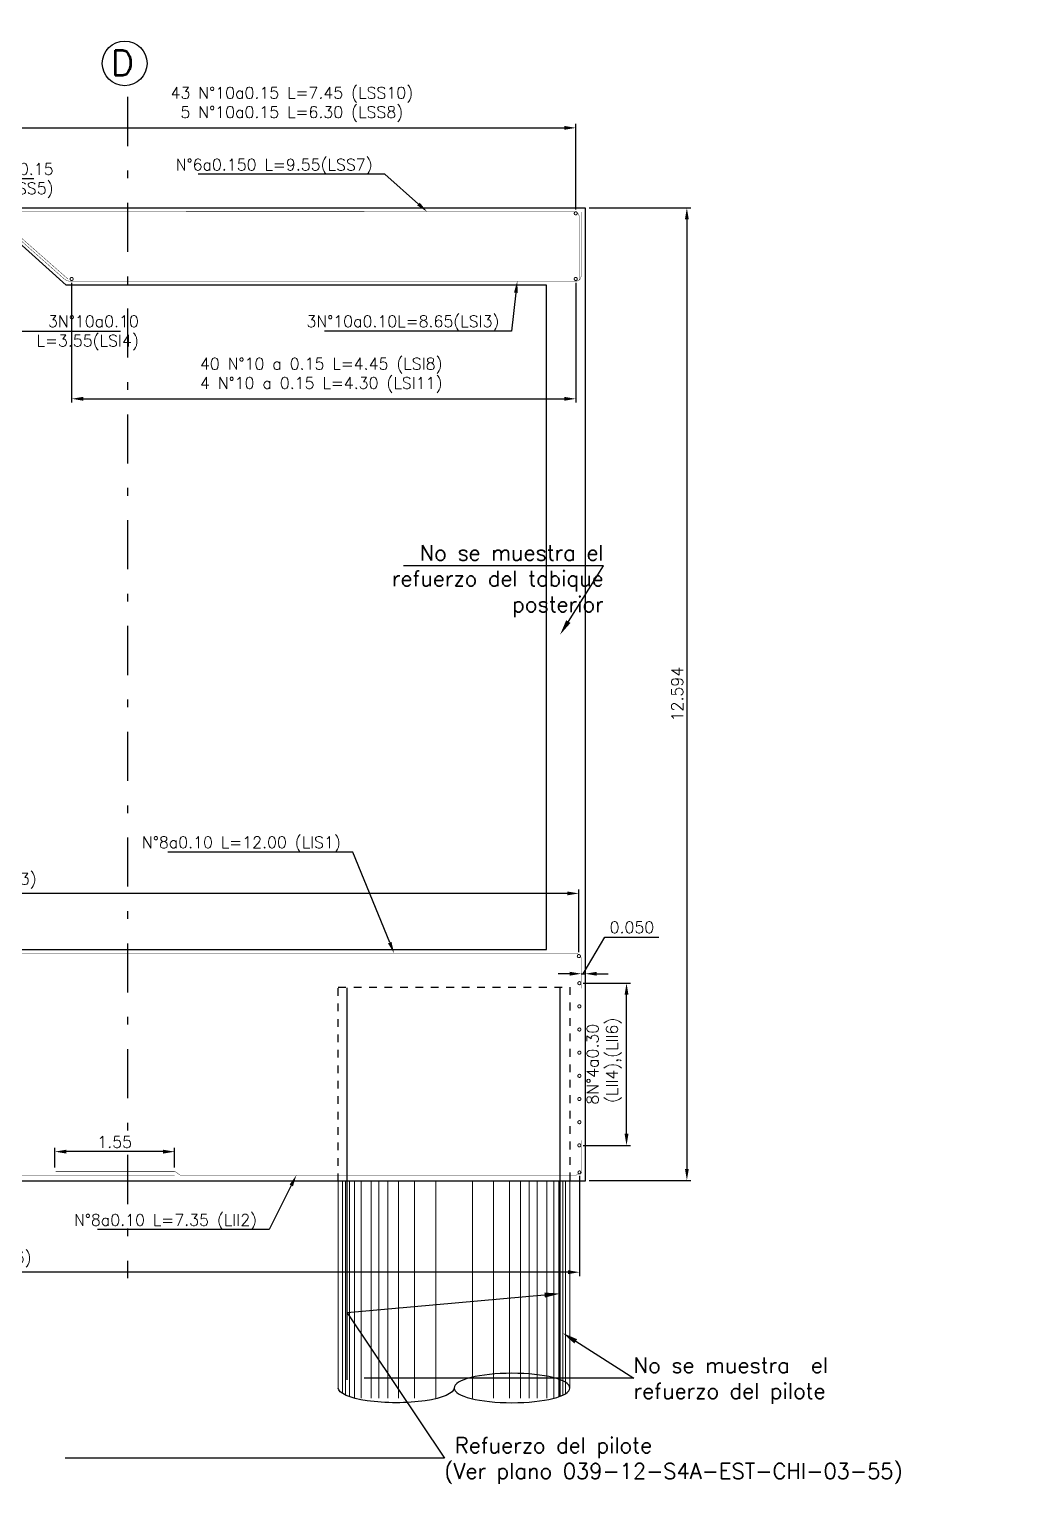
# Model space of a CAD drawing. Header units: metres. Extents: x 1080594 to 1081411, y 976871 to 977162.
# Drawn here: x 1081038.51 to 1081051.27, y 977087.56 to 977106.4 of the extents above; entities that cross this region are included whole.
import ezdxf
from ezdxf import colors
from ezdxf.entities.mleader import LeaderData, LeaderLine
from ezdxf.math import Vec2, Vec3

# ---------------------------------------------------------------- set-up
doc = ezdxf.new("R2010")
doc.units = ezdxf.units.M
doc.header["$LTSCALE"] = 25.4
doc.linetypes.add('DASHDOT', pattern=[1, 0.5, -0.25, 0, -0.25])
doc.linetypes.add('HIDDEN', pattern=[0.375, 0.25, -0.125])
for name, color, linetype in [('CIRCULOCONTRAP', 130, 'Continuous'), ('CONTRAPESO', 3, 'Continuous'), ('COT', 1, 'Continuous'), ('DIMCONTRAPESO', 1, 'Continuous'), ('EJE-D', 11, 'DASHDOT'), ('PROYECC', 251, 'HIDDEN'), ('R175COTR', 7, 'Continuous'), ('REF', 6, 'Continuous')]:
    doc.layers.add(name, color=color, linetype=linetype)
for name, color, linetype, lineweight in [('COTA', 1, 'Continuous', 30), ('COTACIM', 20, 'Continuous', 5), ('EJECONTRAPESO', 41, 'DASHDOT', 30), ('OTROS', 8, 'Continuous', 5), ('REF 7', 210, 'Continuous', 30)]:
    doc.layers.add(name, color=color, linetype=linetype, lineweight=lineweight)
doc.styles.add('romans', font='romans.shx')
doc.dimstyles.new('Copy 75', dxfattribs={"dimtxt": 0.15, "dimasz": 0.15, "dimexe": 0.05, "dimexo": 0.05, "dimgap": 0.05, "dimtad": 1, "dimzin": 0, "dimdsep": 46, "dimtxsty": 'romans', "dimcen": 0.002, "dimclrd": 1, "dimclre": 1, "dimclrt": 3, "dimadec": 4, "dimazin": 0, "dimtfac": 1, "dimtofl": 0, "dimtmove": 1, "dimatfit": 3, "dimfxl": 1, "dimtolj": 1, "dimtzin": 0, "dimarcsym": 1})

# ---------------------------------------------------------------- blocks, each defined once
blk = doc.blocks.new('*D1138')
at = {"layer": 'COTA', "color": 1, "lineweight": -2, "transparency": 16777216}
for p, q in [((1081039.06217933, 977103.1175917151), (1081039.06217933, 977101.5659624997)), ((1081045.594183783, 977103.1175917151), (1081045.594183783, 977101.5659624997)), ((1081039.21217933, 977101.6159624998), (1081045.444183783, 977101.6159624998))]:
    blk.add_line(p, q, dxfattribs=at)
at = {"layer": 'COTA', "color": 1, "transparency": 16777216}
for points in [[(1081039.21217933, 977101.6409624998), (1081039.21217933, 977101.5909624997), (1081039.06217933, 977101.6159624998)], [(1081045.444183783, 977101.6409624998), (1081045.444183783, 977101.5909624997), (1081045.594183783, 977101.6159624998)]]:
    blk.add_solid(points, dxfattribs=at)
at = {"layer": 'Defpoints', "color": 0, "transparency": 16777216}
for p in [(1081039.06217933, 977103.1675917151), (1081045.594183783, 977103.1675917151), (1081045.594183783, 977101.6159624998)]:
    blk.add_point(p, dxfattribs=at)
at = {"layer": 'COTA', "color": 3, "transparency": 16777216, "insert": (1081042.296156392, 977101.9195339283), "char_height": 0.15, "attachment_point": 5, "style": 'romans'}
blk.add_mtext('\\A1;40 N°10 a 0.15 L=4.45 (LSI8)\\P4 N°10 a 0.15 L=4.30 (LSI11)', dxfattribs=at)
blk = doc.blocks.new('*D1139')
at = {"layer": 'COTA', "color": 1, "lineweight": -2, "transparency": 16777216}
for p, q in [((1081038.177023168, 977104.0675122284), (1081038.177023168, 977105.1744543874)), ((1081038.327023168, 977105.1244543873), (1081045.444183783, 977105.1244543873)), ((1081045.594183783, 977104.0675122284), (1081045.594183783, 977105.1744543874))]:
    blk.add_line(p, q, dxfattribs=at)
at = {"layer": 'COTA', "color": 1, "transparency": 16777216}
for points in [[(1081038.327023168, 977105.1494543874), (1081038.327023168, 977105.0994543873), (1081038.177023168, 977105.1244543873)], [(1081045.444183783, 977105.1494543874), (1081045.444183783, 977105.0994543873), (1081045.594183783, 977105.1244543873)]]:
    blk.add_solid(points, dxfattribs=at)
at = {"layer": 'Defpoints', "color": 0, "transparency": 16777216}
for p in [(1081045.594183783, 977105.1244543873), (1081038.177023168, 977104.0175122283), (1081045.594183783, 977104.0175122283)]:
    blk.add_point(p, dxfattribs=at)
at = {"layer": 'COTA', "color": 3, "transparency": 16777216, "insert": (1081041.915490127, 977105.4280258159), "char_height": 0.15, "attachment_point": 5, "style": 'romans'}
blk.add_mtext('\\A1;43 N°10a0.15 L=7.45 (LSS10)\\P5 N°10a0.15 L=6.30 (LSS8)', dxfattribs=at)
blk = doc.blocks.new('*U1135')
at = {"layer": 'REF', "ltscale": 0.1, "const_width": 0.04}
blk.add_lwpolyline([(-0.00634999992325902, 0, 1), (0.00634999992325902, 0, 1)], format="xyb", close=True, dxfattribs=at)
blk = doc.blocks.new('*U1136')
at = {"layer": 'DIMCONTRAPESO', "color": 0, "linetype": 'ByBlock', "lineweight": -2, "transparency": 16777216}
for p in [(1.285879139104721e-16, 2.1), (16.8, 2.1), (1.102182119232618e-16, 1.8), (16.8, 1.8), (9.184850993605148e-17, 1.5), (16.8, 1.5), (7.347880794884119e-17, 1.2), (16.8, 1.2), (5.510910596163089e-17, 0.8999999999999999), (16.8, 0.8999999999999999), (3.673940397442059e-17, 0.6), (16.8, 0.6), (1.83697019872103e-17, 0.3), (16.8, 0.3), (0, 0), (16.8, 0)]:
    blk.add_blockref('*U1135', p, dxfattribs=at)
blk = doc.blocks.new('*D1151')
at = {"layer": 'Defpoints', "color": 0, "transparency": 16777216}
for p in [(1081045.640948859, 977094.0485894503), (1081046.251804493, 977094.0485894503), (1081045.640948859, 977091.9485894503)]:
    blk.add_point(p, dxfattribs=at)
at = {"layer": 'DIMCONTRAPESO', "color": 1, "lineweight": -2, "transparency": 16777216}
for p, q in [((1081045.690948859, 977094.0485894503), (1081046.301804493, 977094.0485894503)), ((1081046.251804493, 977092.0985894504), (1081046.251804493, 977093.8985894503)), ((1081045.690948859, 977091.9485894503), (1081046.301804493, 977091.9485894503))]:
    blk.add_line(p, q, dxfattribs=at)
at = {"layer": 'DIMCONTRAPESO', "color": 1, "transparency": 16777216}
for points in [[(1081046.226804493, 977093.8985894503), (1081046.276804493, 977093.8985894503), (1081046.251804493, 977094.0485894503)], [(1081046.226804493, 977092.0985894504), (1081046.276804493, 977092.0985894504), (1081046.251804493, 977091.9485894503)]]:
    blk.add_solid(points, dxfattribs=at)
at = {"layer": 'DIMCONTRAPESO', "color": 3, "transparency": 16777216, "insert": (1081045.962518779, 977092.9985894503), "char_height": 0.15, "attachment_point": 5, "rotation": 90, "style": 'romans'}
blk.add_mtext('\\A1;8N°4a0.30\\P (LII4),(LII6)', dxfattribs=at)
blk = doc.blocks.new('*D1153')
at = {"layer": 'Defpoints', "color": 0, "transparency": 16777216}
for p in [(1081038.843557616, 977091.8671503641), (1081038.843557616, 977091.61212421), (1081040.397178063, 977091.61212421)]:
    blk.add_point(p, dxfattribs=at)
at = {"layer": 'DIMCONTRAPESO', "color": 1, "lineweight": -2, "transparency": 16777216}
for p, q in [((1081038.843557616, 977091.66212421), (1081038.843557616, 977091.9171503641)), ((1081040.247178063, 977091.8671503641), (1081038.993557616, 977091.8671503641)), ((1081040.397178063, 977091.66212421), (1081040.397178063, 977091.9171503641))]:
    blk.add_line(p, q, dxfattribs=at)
at = {"layer": 'DIMCONTRAPESO', "color": 1, "transparency": 16777216}
for points in [[(1081038.993557616, 977091.8921503641), (1081038.993557616, 977091.8421503641), (1081038.843557616, 977091.8671503641)], [(1081040.247178063, 977091.8921503641), (1081040.247178063, 977091.8421503641), (1081040.397178063, 977091.8671503641)]]:
    blk.add_solid(points, dxfattribs=at)
at = {"layer": 'DIMCONTRAPESO', "color": 3, "transparency": 16777216, "insert": (1081039.62036784, 977091.9921503641), "char_height": 0.15, "attachment_point": 5, "style": 'romans'}
blk.add_mtext('\\A1;1.55', dxfattribs=at)
blk = doc.blocks.new('*D1155')
at = {"layer": 'COTA', "color": 1, "lineweight": -2, "transparency": 16777216}
for p, q in [((1081028.814533477, 977094.4492380426), (1081028.814533477, 977095.2609515024)), ((1081045.634168074, 977094.4492380426), (1081045.634168074, 977095.2609515024)), ((1081045.484168074, 977095.2109515023), (1081028.964533477, 977095.2109515023))]:
    blk.add_line(p, q, dxfattribs=at)
at = {"layer": 'COTA', "color": 1, "transparency": 16777216}
for points in [[(1081028.964533477, 977095.2359515023), (1081028.964533477, 977095.1859515023), (1081028.814533477, 977095.2109515023)], [(1081045.484168074, 977095.2359515023), (1081045.484168074, 977095.1859515023), (1081045.634168074, 977095.2109515023)]]:
    blk.add_solid(points, dxfattribs=at)
at = {"layer": 'Defpoints', "color": 0, "transparency": 16777216}
for p in [(1081028.814533477, 977095.2109515023), (1081028.814533477, 977094.3992380425), (1081045.634168074, 977094.3992380425)]:
    blk.add_point(p, dxfattribs=at)
at = {"layer": 'COTA', "color": 3, "transparency": 16777216, "insert": (1081037.224350776, 977095.3752372166), "char_height": 0.15, "attachment_point": 5, "style": 'romans'}
blk.add_mtext('\\A1;169 N°8a0.10 (LIS1),(LIS3)', dxfattribs=at)
blk = doc.blocks.new('*D1156')
at = {"layer": 'COTA', "color": 1, "lineweight": -2, "transparency": 16777216}
for p, q in [((1081028.825956203, 977091.5542908577), (1081028.825956203, 977090.2564289531)), ((1081045.642693053, 977091.5542907091), (1081045.642693053, 977090.2564289531)), ((1081045.492693053, 977090.3064289532), (1081028.975956202, 977090.3064289532))]:
    blk.add_line(p, q, dxfattribs=at)
at = {"layer": 'COTA', "color": 1, "transparency": 16777216}
for points in [[(1081028.975956202, 977090.3314289532), (1081028.975956202, 977090.2814289532), (1081028.825956203, 977090.3064289532)], [(1081045.492693053, 977090.3314289532), (1081045.492693053, 977090.2814289532), (1081045.642693053, 977090.3064289532)]]:
    blk.add_solid(points, dxfattribs=at)
at = {"layer": 'Defpoints', "color": 0, "transparency": 16777216}
for p in [(1081028.825956203, 977091.6042908578), (1081045.642693053, 977091.6042907091), (1081028.825956203, 977090.3064289532)]:
    blk.add_point(p, dxfattribs=at)
at = {"layer": 'COTA', "color": 3, "transparency": 16777216, "insert": (1081037.234324628, 977090.4707146675), "char_height": 0.15, "attachment_point": 5, "style": 'romans'}
blk.add_mtext('\\A1;169 N°8a0.10 (LII1),(LII3)', dxfattribs=at)
blk = doc.blocks.new('*D1157')
at = {"layer": 'Defpoints', "color": 0, "transparency": 16777216}
for p in [(1081045.665855522, 977094.1708767187), (1081045.715855522, 977094.1708767187), (1081045.715855522, 977094.1708767187)]:
    blk.add_point(p, dxfattribs=at)
at = {"layer": 'EJE-D', "color": 1, "lineweight": -2, "transparency": 16777216}
for p, q in [((1081045.690855522, 977094.1708767187), (1081045.971920255, 977094.6458767187)), ((1081045.971920255, 977094.6458767187), (1081046.671920255, 977094.6458767187)), ((1081045.515855522, 977094.1708767187), (1081045.365855522, 977094.1708767187)), ((1081045.665855522, 977094.1708767187), (1081045.715855522, 977094.1708767187)), ((1081045.865855522, 977094.1708767187), (1081046.015855522, 977094.1708767187))]:
    blk.add_line(p, q, dxfattribs=at)
at = {"layer": 'EJE-D', "color": 1, "transparency": 16777216}
for points in [[(1081045.515855522, 977094.1958767187), (1081045.515855522, 977094.1458767187), (1081045.665855522, 977094.1708767187)], [(1081045.865855522, 977094.1958767187), (1081045.865855522, 977094.1458767187), (1081045.715855522, 977094.1708767187)]]:
    blk.add_solid(points, dxfattribs=at)
at = {"layer": 'EJE-D', "color": 3, "transparency": 16777216, "insert": (1081046.321920255, 977094.7708767187), "char_height": 0.15, "attachment_point": 5, "style": 'romans'}
blk.add_mtext('\\A1;0.050', dxfattribs=at)
blk = doc.blocks.new('*D1137')
at = {"layer": 'COTA', "color": 1, "lineweight": -2, "transparency": 16777216}
for p, q in [((1081045.76591435, 977104.0884469848), (1081047.083689271, 977104.0884469848)), ((1081047.033689271, 977103.9384469847), (1081047.033689271, 977091.6444469849)), ((1081045.76591435, 977091.4944469848), (1081047.083689271, 977091.4944469848))]:
    blk.add_line(p, q, dxfattribs=at)
at = {"layer": 'COTA', "color": 1, "transparency": 16777216}
for points in [[(1081047.008689271, 977103.9384469847), (1081047.058689271, 977103.9384469847), (1081047.033689271, 977104.0884469848)], [(1081047.008689271, 977091.6444469849), (1081047.058689271, 977091.6444469849), (1081047.033689271, 977091.4944469848)]]:
    blk.add_solid(points, dxfattribs=at)
at = {"layer": 'Defpoints', "color": 0, "transparency": 16777216}
for p in [(1081045.71591435, 977104.0884469848), (1081045.71591435, 977091.4944469848), (1081047.033689271, 977091.4944469848)]:
    blk.add_point(p, dxfattribs=at)
at = {"layer": 'COTA', "color": 3, "transparency": 16777216, "insert": (1081046.908689271, 977097.7914469849), "char_height": 0.15, "attachment_point": 5, "rotation": 90, "style": 'romans'}
blk.add_mtext('\\A1;12.594', dxfattribs=at)

msp = doc.modelspace()

# ---------------------------------------------------------------- linework, layer by layer
at = {"layer": 'CIRCULOCONTRAP'}
msp.add_circle((1081039.749793094, 977105.959358598), 0.2896674196976395, dxfattribs=at)
at = {"layer": 'CONTRAPESO'}
msp.add_lwpolyline([(1081029.517776002, 977104.0884469848), (1081030.361580982, 977103.3309598716), (1081030.361580982, 977103.0884469849), (1081029.215855522, 977103.0884469848), (1081029.216143668, 977101.5473450915), (1081029.216143668, 977094.4844469848), (1081045.214557624, 977094.4844469848), (1081045.214557624, 977103.0884469848), (1081038.990999469, 977103.0884469848), (1081038.064252467, 977103.9203914837), (1081038.064252467, 977104.0884469848), (1081045.71591435, 977104.0884469848), (1081045.715855522, 977091.4844469848), (1081028.716042195, 977091.4844469848), (1081028.715855522, 977104.0884469848)], close=True, dxfattribs=at)
at = {"layer": 'COT', "extrusion": (0, 0, -1)}
msp.add_ellipse((1081044.767903205, 977088.8065512272), major_axis=(-0.7502605647517244, 0), ratio=0.2543813295763042, dxfattribs=at)
msp.add_ellipse((1081043.267382076, 977088.8065512272), major_axis=(-0.7502605647517244, 0), ratio=0.2543813295763042, start_param=3.141592653589792, end_param=6.283185307179586, dxfattribs=at)
at = {"layer": 'EJECONTRAPESO', "ltscale": 0.05}
msp.add_lwpolyline([(1081039.785939799, 977105.5239174168), (1081039.785939799, 977090.2307272423)], dxfattribs=at)
at = {"layer": 'OTROS'}
for p, q in [((1081042.57257933, 977091.4844469848), (1081042.57257933, 977088.734538367)), ((1081042.610814481, 977091.4844469848), (1081042.610814481, 977088.7141964722)), ((1081042.661794664, 977091.4844469848), (1081042.661794664, 977088.6938873472)), ((1081042.725519934, 977091.4844469848), (1081042.725519934, 977088.6741623242)), ((1081042.814735268, 977091.4844469848), (1081042.814735268, 977088.6741623242)), ((1081042.94218578, 977091.4844469848), (1081042.94218578, 977088.6741623242)), ((1081043.044146174, 977091.4844469848), (1081043.044146174, 977088.6741623242)), ((1081043.158851627, 977091.4844469848), (1081043.158851627, 977088.6741623242)), ((1081043.299047172, 977091.4844469848), (1081043.299047172, 977088.6741623242)), ((1081043.506051017, 977091.4844469848), (1081043.506051017, 977088.6741623242)), ((1081043.779758045, 977091.4844469848), (1081043.779758045, 977088.6741623242)), ((1081044.255540284, 977091.4844469848), (1081044.255540284, 977088.6741623242)), ((1081044.529247313, 977091.4844469848), (1081044.529247313, 977088.6741623242)), ((1081044.736251158, 977091.4844469848), (1081044.736251158, 977088.6741623242)), ((1081044.876446702, 977091.4844469848), (1081044.876446702, 977088.6741623242)), ((1081044.991152155, 977091.4844469848), (1081044.991152155, 977088.6741623242)), ((1081045.093112549, 977091.4844469848), (1081045.093112549, 977088.6741623242)), ((1081045.220563061, 977091.4844469848), (1081045.220563061, 977088.6741623242)), ((1081045.309778396, 977091.4844469848), (1081045.309778396, 977088.6741623242)), ((1081045.373503666, 977091.4844469848), (1081045.373503666, 977088.6938873472)), ((1081045.424483849, 977091.4844469848), (1081045.424483849, 977088.7141964722)), ((1081045.462718999, 977091.4844469848), (1081045.462718999, 977088.734538367))]:
    msp.add_line(p, q, dxfattribs=at)
msp.add_lwpolyline([(1081045.51816377, 977088.8065512272), (1081045.51816377, 977091.4844469848), (1081042.517121511, 977091.4844469848), (1081042.517121511, 977088.8065512272)], dxfattribs=at)
at = {"layer": 'PROYECC', "color": 14, "ltscale": 0.01}
msp.add_lwpolyline([(1081045.51816377, 977091.4844469848), (1081042.517121511, 977091.4844469848), (1081042.517121511, 977093.9964778988), (1081045.51816377, 977093.9964778988)], close=True, dxfattribs=at)
at = {"layer": 'REF', "ltscale": 0.1}
for points, const_width in [([(1081045.662925145, 977104.0342231798), (1081045.662925145, 977103.2059522179, -0.4141913135200422), (1081045.595930235, 977103.1389522181), (1081039.048692764, 977103.1384487118, -0.1831824534818594), (1081038.962512339, 977103.1711109681), (1081038.104287051, 977103.9308752945)], 0.005), ([(1081039.016057927, 977103.1659537166), (1081038.153044759, 977103.9247322642, -0.7436740448363048), (1081038.203222656, 977104.0386178622), (1081040.499074074, 977104.03825289), (1081040.569964511, 977104.0389835957), (1081045.57179715, 977104.0384327316, -0.4141813056947494), (1081045.638789771, 977103.9714327321), (1081045.638789771, 977103.1486622564)], 0.005), ([(1081045.665855523, 977093.9840340728), (1081045.665855523, 977094.3580340728, 0.414213562373095), (1081045.589855523, 977094.4340340728), (1081034.035057312, 977094.4340340728)], 0.005), ([(1081028.791052093, 977092.0131448277), (1081028.791052093, 977091.6391448277, 0.414213562373095), (1081028.867052093, 977091.5631448277), (1081040.395566371, 977091.5631448277)], 0.005), ([(1081038.853989352, 977091.61212421), (1081040.397769112, 977091.6124654522), (1081040.46867305, 977091.5625745618), (1081045.58986388, 977091.5631349357, 0.4141813563918298), (1081045.665855523, 977091.6391349352), (1081045.665855523, 977092.0131432916)], 0.004999999999999999)]:
    msp.add_lwpolyline(points, format="xyb", dxfattribs=dict(at, const_width=const_width))
at = {"layer": 'REF', "ltscale": 0.1, "const_width": 0.04}
for points in [[(1081045.600533783, 977104.0175122283, -1), (1081045.587833783, 977104.0175122283, -1)], [(1081039.06852933, 977103.1675917151, -1), (1081039.05582933, 977103.1675917151, -1)], [(1081045.600533783, 977103.1675917151, -1), (1081045.587833783, 977103.1675917151, -1)], [(1081045.640518073, 977094.3990806885, -1), (1081045.627818074, 977094.3990806885, -1)], [(1081045.6490865, 977091.5977835038, -1), (1081045.6363865, 977091.5977835038, -1)]]:
    msp.add_lwpolyline(points, format="xyb", close=True, dxfattribs=at)
at = {"layer": 'REF 7', "ltscale": 0.1}
for points in [[(1081042.631489339, 977088.9105420707), (1081042.631489339, 977093.9864778988)], [(1081045.390222309, 977088.7025603837), (1081045.390222309, 977093.9864778988)]]:
    msp.add_lwpolyline(points, dxfattribs=at)

# ---------------------------------------------------------------- block references
at = {"layer": 'DIMCONTRAPESO', "color": 2, "xscale": -1}
msp.add_blockref('*U1136', (1081045.640948859, 977091.9485894503), dxfattribs=at)

# ---------------------------------------------------------------- texts
at = {"layer": 'R175COTR', "insert": (1081039.86740418, 977106.1312003453, 308.056640625), "char_height": 0.33, "width": 0.4150010265334458, "attachment_point": 3, "rotation": 3.630995492986127e-05, "style": 'romans'}
msp.add_mtext('{\\C0;D}', dxfattribs=at)

# ---------------------------------------------------------------- dimensions: what is measured, and where the dimension line sits
at = {"layer": 'COTA'}
for base, p1, p2, text, picture, middle in [((1081045.594183783, 977105.1244543873), (1081038.177023168, 977104.0175122283), (1081045.594183783, 977104.0175122283), '43 N°10a0.15 L=7.45 (LSS10)\\P5 N°10a0.15 L=6.30 (LSS8)', '*D1139', (1081041.915490127, 977105.1244543873)), ((1081045.594183783, 977101.6159624998), (1081039.06217933, 977103.1675917151), (1081045.594183783, 977103.1675917151), '40 N°10 a 0.15 L=4.45 (LSI8)\\P4 N°10 a 0.15 L=4.30 (LSI11)', '*D1138', (1081042.296156392, 977101.6159624998))]:
    dim = msp.add_linear_dim(base=base, p1=p1, p2=p2, text=text, dimstyle='Copy 75', dxfattribs=at)
    dim.commit()
    dim.dimension.update_dxf_attribs({"geometry": picture, "text_midpoint": middle, "dimtype": 160})
at = {"layer": 'COTA', "color": 2}
dim = msp.add_linear_dim(base=(1081047.033689271, 977091.4944469848), p1=(1081045.71591435, 977104.0884469848), p2=(1081045.71591435, 977091.4944469848), angle=90, dimstyle='Copy 75', override={"dimdec": 3}, dxfattribs=at)
dim.commit()
dim.dimension.update_dxf_attribs({"geometry": '*D1137', "text_midpoint": (1081046.908689271, 977097.7914469849)})
at = {"layer": 'COTA'}
for base, p1, p2, text, picture, middle in [((1081028.814533477, 977095.2109515023), (1081045.634168074, 977094.3992380425), (1081028.814533477, 977094.3992380425), '169 N°8a0.10 (LIS1),(LIS3)', '*D1155', (1081037.224350776, 977095.3752372166)), ((1081028.825956203, 977090.3064289532), (1081045.642693053, 977091.6042907091), (1081028.825956203, 977091.6042908578), '169 N°8a0.10 (LII1),(LII3)', '*D1156', (1081037.234324628, 977090.4707146675))]:
    dim = msp.add_linear_dim(base=base, p1=p1, p2=p2, angle=180, text=text, dimstyle='Copy 75', dxfattribs=at)
    dim.commit()
    dim.dimension.update_dxf_attribs({"geometry": picture, "text_midpoint": middle})
at = {"layer": 'DIMCONTRAPESO'}
dim = msp.add_linear_dim(base=(1081046.251804493, 977094.0485894503), p1=(1081045.640948859, 977091.9485894503), p2=(1081045.640948859, 977094.0485894503), angle=90, text='8N°4a0.30\\P (LII4),(LII6)', dimstyle='Copy 75', dxfattribs=at)
dim.commit()
dim.dimension.update_dxf_attribs({"geometry": '*D1151', "text_midpoint": (1081046.251804493, 977092.9985894503), "dimtype": 160})
dim = msp.add_linear_dim(base=(1081038.843557616, 977091.8671503641), p1=(1081040.397178063, 977091.61212421), p2=(1081038.843557616, 977091.61212421), angle=180, dimstyle='Copy 75', dxfattribs=at)
dim.commit()
dim.dimension.update_dxf_attribs({"geometry": '*D1153', "text_midpoint": (1081039.62036784, 977091.9921503641)})
at = {"layer": 'EJE-D', "color": 2}
dim = msp.add_linear_dim(base=(1081045.715855522, 977094.1708767187), p1=(1081045.665855522, 977094.1708767187), p2=(1081045.715855522, 977094.1708767187), angle=180, dimstyle='Copy 75', override={"dimdec": 3}, dxfattribs=at)
dim.commit()
dim.dimension.update_dxf_attribs({"geometry": '*D1157', "text_midpoint": (1081046.021920255, 977094.6458767187), "dimtype": 160})

# ---------------------------------------------------------------- leaders
at = {"layer": 'COTACIM'}
ml = msp.add_multileader_mtext('Standard', dxfattribs=at)
ml.set_content('N°6a0.15\\PL=3.55(LSS5)', color=3, style='romans')
ml.set_leader_properties(color=256)
ml.build(insert=Vec2(0, 0))
ml.multileader.update_dxf_attribs({"text_left_attachment_type": 6, "text_right_attachment_type": 6, "dogleg_length": 0.1560199508385566, "arrow_head_size": 0.15})
ctx = ml.context
ctx.base_point, ctx.char_height, ctx.arrow_head_size, ctx.landing_gap_size, ctx.plane_origin = Vec3(1081037.329286184, 977104.4667315038), 0.15, 0.15, 0, Vec3(1081037.293461508, 977103.7675666363)
ctx.left_attachment, ctx.right_attachment, ctx.text_align_type = 6, 6, 2
notes = []
notes.append((ctx, [(1, (1, 1, 0), (1081037.173266234, 977104.4667315038), (1, 0), 0.1560199508385566, [(0, [(1081037.071969836, 977104.0384412596)], 0, [])])]))
ctx.mtext.insert, ctx.mtext.width, ctx.mtext.alignment, ctx.mtext.flow_direction = Vec3(1081038.829286184, 977104.6667315038), 2.876920135691762, 3, 5
ml = msp.add_multileader_mtext('Standard', dxfattribs=at)
ml.set_content('N°6a0.150 L=9.55(LSS7)', color=3, style='romans')
ml.set_leader_properties(color=256)
ml.build(insert=Vec2(0, 0))
ml.multileader.update_dxf_attribs({"text_left_attachment_type": 6, "text_right_attachment_type": 6, "dogleg_length": 0.1560199508385566, "arrow_head_size": 0.15})
ctx = ml.context
ctx.base_point, ctx.char_height, ctx.arrow_head_size, ctx.landing_gap_size, ctx.plane_origin = Vec3(1081040.170372581, 977104.5231600506), 0.15, 0.15, 0, Vec3(1081043.889825008, 977103.7677606874)
ctx.left_attachment, ctx.right_attachment, ctx.text_align_type = 6, 6, 2
notes.append((ctx, [(0, (1, 1, 0), (1081043.119249675, 977104.5231600506), (-1, 0), 0.1560199508385566, [(0, [(1081043.668333336, 977104.0386353107)], 0, [])])]))
ctx.mtext.insert, ctx.mtext.width, ctx.mtext.alignment, ctx.mtext.flow_direction = Vec3(1081042.963229724, 977104.7231600506), 3.28651172015816, 3, 5
ml = msp.add_multileader_mtext('Standard', dxfattribs=at)
ml.set_content('\\A1;3N°10a0.10\\PL=3.55(LSI4)', color=3, style='romans')
ml.set_leader_properties(color=256)
ml.build(insert=Vec2(0, 0))
ml.multileader.update_dxf_attribs({"text_left_attachment_type": 6, "text_right_attachment_type": 6, "dogleg_length": 0.1560199508385566, "arrow_head_size": 0.15})
ctx = ml.context
ctx.base_point, ctx.char_height, ctx.arrow_head_size, ctx.landing_gap_size, ctx.plane_origin = Vec3(1081038.518729831, 977102.4936513198), 0.15, 0.15, 0, Vec3(1081038.000909817, 977098.0704920396)
ctx.left_attachment, ctx.right_attachment, ctx.text_align_type = 6, 6, 2
notes.append((ctx, [(1, (1, 1, 0), (1081038.36270988, 977102.4936513198), (1, 0), 0.1560199508385566, [(0, [(1081038.000909798, 977103.1384504021)], 0, [])])]))
ctx.mtext.insert, ctx.mtext.width, ctx.mtext.alignment, ctx.mtext.flow_direction = Vec3(1081039.933015545, 977102.6936513197), 2.363152618519962, 3, 5
ml = msp.add_multileader_mtext('Standard', dxfattribs=at)
ml.set_content('\\A1;3N°10a0.10L=8.65(LSI3)', color=3, style='romans')
ml.set_leader_properties(color=256)
ml.build(insert=Vec2(0, 0))
ml.multileader.update_dxf_attribs({"text_left_attachment_type": 6, "text_right_attachment_type": 6, "dogleg_length": 0.1560199508385566, "arrow_head_size": 0.15})
ctx = ml.context
ctx.base_point, ctx.char_height, ctx.arrow_head_size, ctx.landing_gap_size, ctx.plane_origin = Vec3(1081041.898365025, 977102.4936513198), 0.15, 0.15, 0, Vec3(1081044.835579543, 977098.0704920396)
ctx.left_attachment, ctx.right_attachment, ctx.text_align_type = 6, 6, 2
notes.append((ctx, [(0, (1, 1, 0), (1081044.761527833, 977102.4936513198), (-1, 0), 0.1560199508385566, [(0, [(1081044.835575711, 977103.1388931659)], 0, [])])]))
ctx.mtext.insert, ctx.mtext.width, ctx.mtext.alignment, ctx.mtext.flow_direction = Vec3(1081044.605507882, 977102.6936513197), 2.335693070432171, 3, 5
ml = msp.add_multileader_mtext('Standard', dxfattribs=at)
ml.set_content('No se muestra el\\Prefuerzo del tabique\\Pposterior', color=3, style='romans')
ml.set_leader_properties(color=1)
ml.build(insert=Vec2(0, 0))
ml.multileader.update_dxf_attribs({"text_left_attachment_type": 6, "text_right_attachment_type": 6, "dogleg_length": 0, "arrow_head_size": 0.2})
ctx = ml.context
ctx.base_point, ctx.char_height, ctx.arrow_head_size, ctx.landing_gap_size, ctx.plane_origin = Vec3(1081042.879015406, 977099.4547297851), 0.2, 0.2, 0, Vec3(1081045.391250444, 977098.1940524869)
ctx.left_attachment, ctx.right_attachment, ctx.text_align_type = 6, 6, 2
notes.append((ctx, [(1, (1, 1, 0), (1081045.955205882, 977099.4547297851), (-1, 0), 0, [(0, [(1081045.391250444, 977098.5617025422)], 0, [])])]))
ctx.mtext.insert, ctx.mtext.alignment, ctx.mtext.flow_direction = Vec3(1081045.955205882, 977099.7213964518), 3, 5
ml = msp.add_multileader_mtext('Standard', dxfattribs=at)
ml.set_content('N°8a0.10 L=12.00 {\\A1;(LIS1)}', color=3, style='romans')
ml.set_leader_properties(color=256)
ml.build(insert=Vec2(0, 0))
ml.multileader.update_dxf_attribs({"text_left_attachment_type": 6, "text_right_attachment_type": 6, "dogleg_length": 0.1560199508385566, "arrow_head_size": 0.15})
ctx = ml.context
ctx.base_point, ctx.char_height, ctx.arrow_head_size, ctx.landing_gap_size, ctx.plane_origin = Vec3(1081039.694698374, 977095.7465086081), 0.15, 0.15, 0, Vec3(1081043.240264804, 977094.5677562907)
ctx.left_attachment, ctx.right_attachment, ctx.text_align_type = 6, 6, 2
notes.append((ctx, [(0, (1, 1, 0), (1081042.707861182, 977095.7465086081), (-1, 0), 0.1560199508385566, [(0, [(1081043.240264804, 977094.4350003683)], 0, [])])]))
ctx.mtext.insert, ctx.mtext.alignment, ctx.mtext.flow_direction = Vec3(1081042.551841231, 977095.9465086081), 3, 5
ml = msp.add_multileader_mtext('Standard', dxfattribs=at)
ml.set_content('N°8a0.10 L=7.35 {\\A1;(LII2)}', color=3, style='romans')
ml.set_leader_properties(color=256)
ml.build(insert=Vec2(0, 0))
ml.multileader.update_dxf_attribs({"text_left_attachment_type": 6, "text_right_attachment_type": 6, "dogleg_length": 0.1560199508385566, "arrow_head_size": 0.15})
ctx = ml.context
ctx.base_point, ctx.char_height, ctx.arrow_head_size, ctx.landing_gap_size, ctx.plane_origin = Vec3(1081038.836955372, 977090.8575152465), 0.15, 0.15, 0, Vec3(1081042.270753223, 977090.0370756511)
ctx.left_attachment, ctx.right_attachment, ctx.text_align_type = 6, 6, 2
notes.append((ctx, [(0, (1, 1, 0), (1081041.621546752, 977090.8575152465), (-1, 0), 0.1560199508385566, [(0, [(1081041.974646461, 977091.5627374087)], 0, [])])]))
ctx.mtext.insert, ctx.mtext.width, ctx.mtext.alignment, ctx.mtext.flow_direction = Vec3(1081041.465526801, 977091.0575152464), 2.764452481176704, 3, 5
ml = msp.add_multileader_mtext('Standard', dxfattribs=at)
ml.set_content(' Refuerzo del pilote\\P(Ver plano 039-12-S4A-EST-CHI-03-55){\\C4; }', color=3, style='romans')
ml.set_leader_properties(color=1)
ml.build(insert=Vec2(0, 0))
ml.multileader.update_dxf_attribs({"text_left_attachment_type": 6, "text_right_attachment_type": 6, "dogleg_length": 0, "arrow_head_size": 0.2})
ctx = ml.context
ctx.base_point, ctx.char_height, ctx.arrow_head_size, ctx.landing_gap_size, ctx.plane_origin = Vec3(1081043.891527344, 977087.8980802147), 0.2, 0.2, 0, Vec3(1081044.280805039, 977089.2330980977)
ctx.left_attachment, ctx.right_attachment = 6, 6
notes.append((ctx, [(0, (1, 1, 0), (1081043.891527344, 977087.8980802147), (1, 0), 0, [(1, [(1081045.390222309, 977090.0281200191), (1081042.631489339, 977089.7797780683)], 0, [])])]))
ctx.mtext.insert, ctx.mtext.width, ctx.mtext.flow_direction = Vec3(1081043.891527344, 977088.1647468815), 7.379388367058709, 5
ml = msp.add_multileader_mtext('Standard', dxfattribs=at)
ml.set_content('No se muestra  el refuerzo del pilote', color=3, style='romans')
ml.set_leader_properties(color=1)
ml.build(insert=Vec2(0, 0))
ml.multileader.update_dxf_attribs({"text_left_attachment_type": 6, "text_right_attachment_type": 6, "dogleg_length": 0, "arrow_head_size": 0.2})
ctx = ml.context
ctx.base_point, ctx.char_height, ctx.arrow_head_size, ctx.landing_gap_size, ctx.plane_origin = Vec3(1081046.344446236, 977088.9342017209), 0.2, 0.2, 0, Vec3(1081050.878157772, 977088.7231331622)
ctx.left_attachment, ctx.right_attachment = 6, 6
notes.append((ctx, [(0, (1, 1, 0), (1081046.344446236, 977088.9342017209), (1, 0), 0, [(0, [(1081045.424483849, 977089.5181550836)], 0, [])])]))
ctx.mtext.insert, ctx.mtext.width, ctx.mtext.flow_direction = Vec3(1081046.344446236, 977089.2008683876), 3.456050716806203, 5
for ctx, leaders in notes:
    for number, flags, end, landing, length, lines in leaders:
        leader = LeaderData()
        leader.index, (leader.has_last_leader_line, leader.has_dogleg_vector, leader.attachment_direction) = number, flags
        leader.last_leader_point, leader.dogleg_vector, leader.dogleg_length = Vec3(end), Vec3(landing), length
        for number, points, colour, breaks in lines:
            line = LeaderLine()
            line.index, line.vertices, line.color, line.breaks = number, Vec3.list(points), colors.encode_raw_color(colour), breaks
            leader.lines.append(line)
        ctx.leaders.append(leader)

doc.saveas('drawing.dxf')
